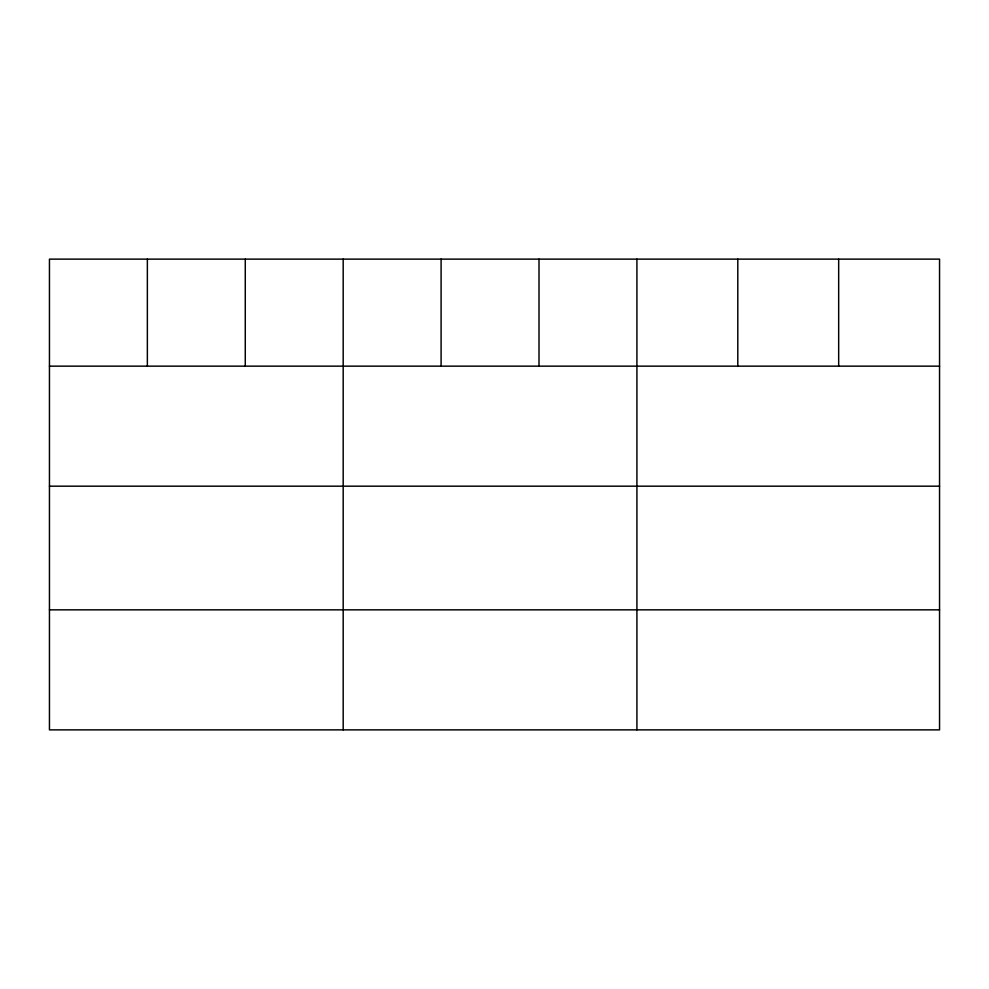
<?xml version="1.0" encoding="UTF-8"?>
<svg xmlns="http://www.w3.org/2000/svg" width="989" height="989" viewBox="0 0 989 989"><rect width="100%" height="100%" fill="white"/><g stroke="black" fill="none" stroke-linecap="round" stroke-linejoin="round"><path stroke-width="1.48" d="M939.55 366.153L939.55 729.87L49.45 729.87L49.45 259.13L939.55 259.13L939.55 366.153L49.45 366.153M49.45 486.18L939.55 486.18M49.45 609.842L939.55 609.842M838.672 259.13L838.672 366.153M737.794 259.13L737.794 366.153M636.916 259.13L636.916 729.87M539.005 259.13L539.005 366.153M441.094 259.13L441.094 366.153M343.183 259.13L343.183 729.87M245.272 259.13L245.272 366.153M147.361 259.13L147.361 366.153"/></g></svg>
